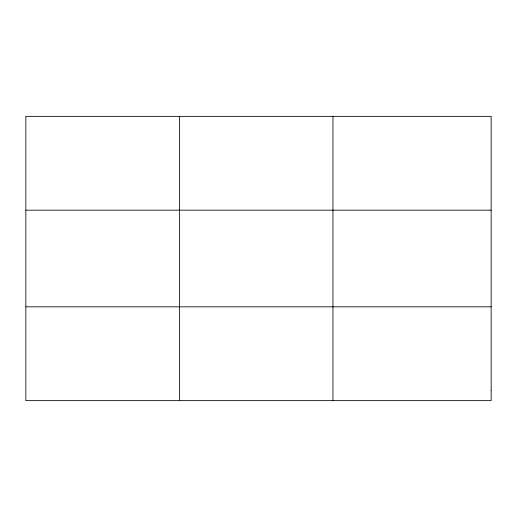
<?xml version="1.0" encoding="UTF-8"?>
<svg xmlns="http://www.w3.org/2000/svg" width="517" height="517" viewBox="0 0 517 517"><rect width="100%" height="100%" fill="white"/><g stroke="black" fill="none" stroke-linecap="round" stroke-linejoin="round"><path stroke-width="0.78" d="M179.399 116.364L179.399 400.636M332.948 116.364L332.948 400.636M25.85 210.173L491.15 210.173M25.85 306.827L491.15 306.827M491.15 390.219L491.15 400.636L25.85 400.636L25.85 116.364L491.15 116.364L491.15 390.219"/></g></svg>
